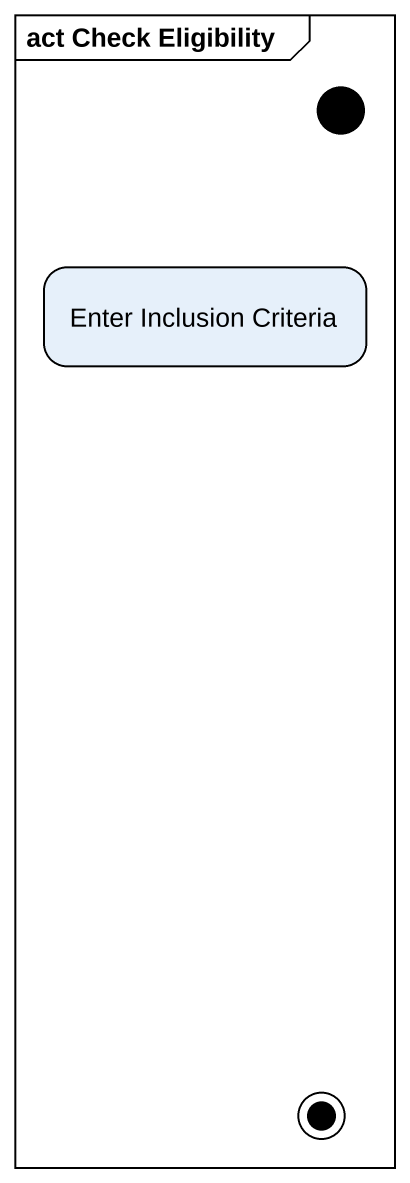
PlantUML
@startuml
mainframe act Check Eligibility
hide empty description
state initial1 <<start>>
state "Enter Inclusion Criteria" as Enter_Inclusion_Criteria
state final1 <<end>>
@enduml
